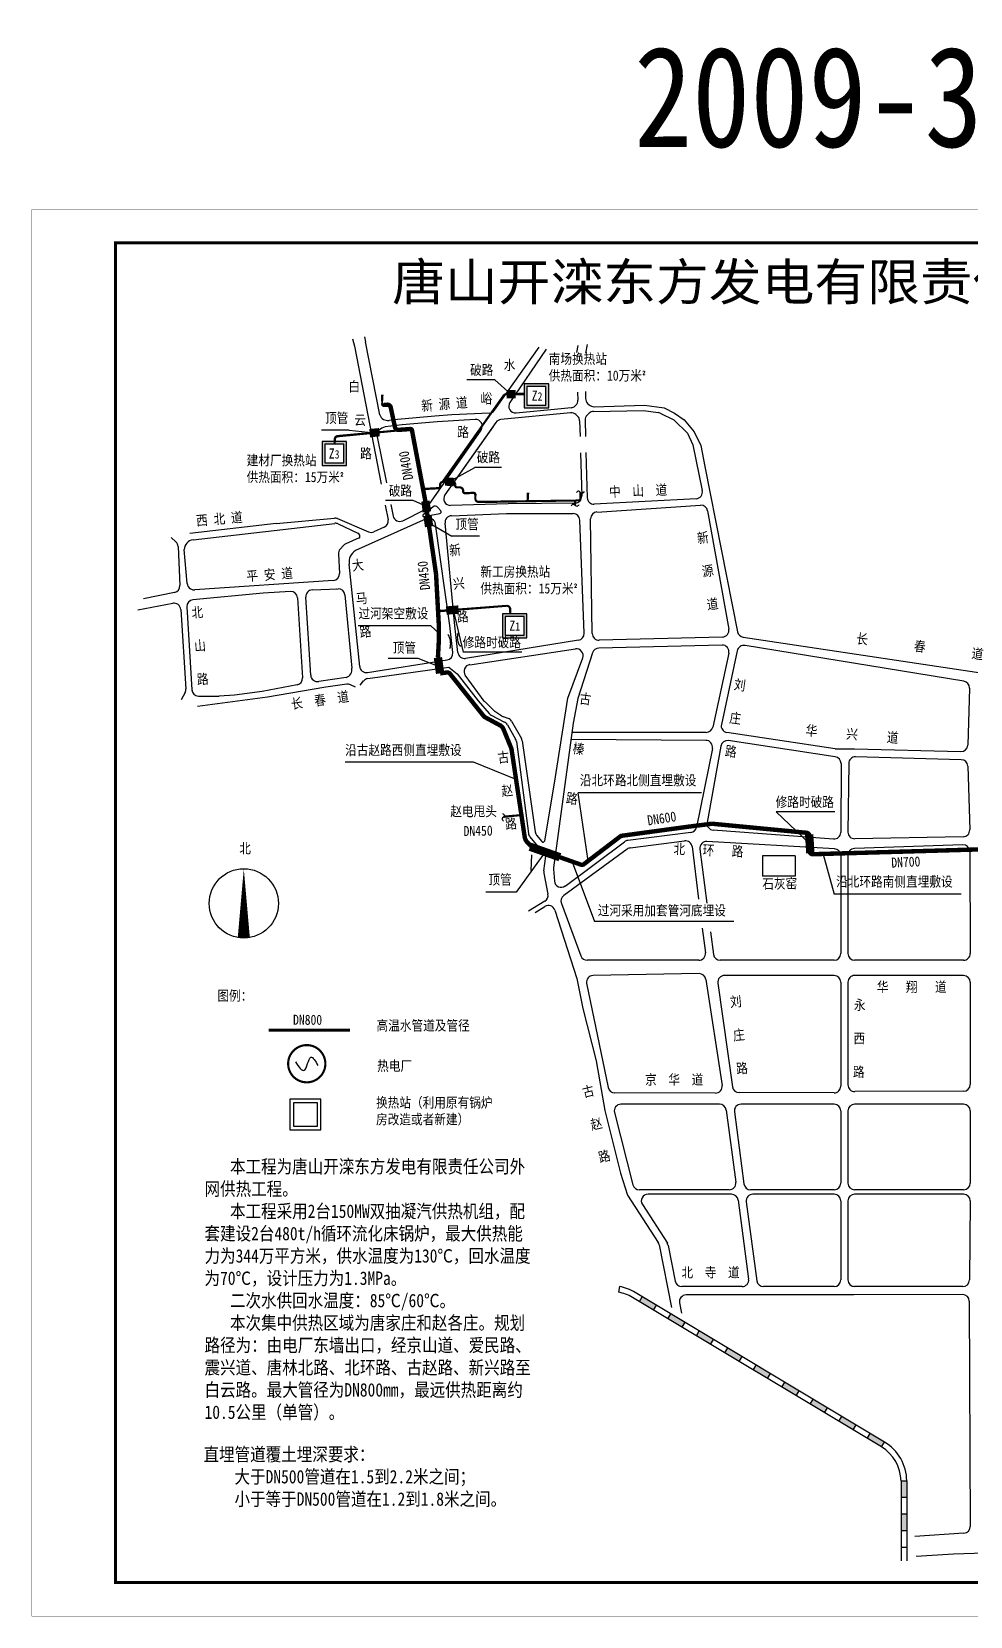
# Model space of a CAD drawing. Extents: x 10607 to 11801, y -1703 to -1229.
# Drawn here: x 11206.8 to 11487.1, y -1702.5 to -1229.4 of the extents above; entities that cross this region are included whole.
import ezdxf

# ---------------------------------------------------------------- set-up
doc = ezdxf.new("R2010")
doc.units = 0
doc.header["$LTSCALE"] = 50
doc.header["$MEASUREMENT"] = 0
for name, color, linetype in [('1换热站已确定', 4, 'CONTINUOUS'), ('origin', 253, 'CONTINUOUS'), ('供热管道', 3, 'CONTINUOUS'), ('信号光缆', 6, 'CONTINUOUS'), ('电力线路', 1, 'CONTINUOUS')]:
    doc.layers.add(name, color=color, linetype=linetype)
doc.styles.add('gb', font='txt1.shx', dxfattribs={"width": 0.85, "bigfont": 'gbhzfs.shx'})

# ---------------------------------------------------------------- blocks, each defined once
blk = doc.blocks.new('三角地')
at = {"layer": 'origin'}
for p, q in [((11423.14, -1349.96), (11420.1, -1352.45)), ((11420.26, -1352.8), (11425.12, -1351.97)), ((11425.42, -1351.16), (11424.54, -1350.1))]:
    blk.add_line(p, q, dxfattribs=at)
for centre, radius, start, end in [((11420.23, -1352.61), 0.2, 129.3353, 279.6743), ((11423.77, -1350.74), 1, 39.4886, 129.3353), ((11425.03, -1351.48), 0.5, 279.6743, 39.4886)]:
    blk.add_arc(centre, radius, start, end, dxfattribs=at)

msp = doc.modelspace()

# ---------------------------------------------------------------- hatches: boundary and pattern name
at = {"layer": '1换热站已确定'}
for points in [[(11361.19, -1334.55), (11353.9, -1334.55), (11353.9, -1339.41), (11354.71, -1339.4), (11354.71, -1335.35), (11360.39, -1335.35), (11360.39, -1340.92), (11354.71, -1340.92), (11354.71, -1339.4), (11353.9, -1339.41), (11353.9, -1341.72), (11361.19, -1341.72)], [(11300.84, -1351.77), (11297.32, -1351.77), (11297.31, -1352.58), (11300.03, -1352.58), (11300.03, -1358.14), (11294.36, -1358.14), (11294.36, -1352.58), (11297.31, -1352.58), (11297.32, -1351.77), (11293.55, -1351.77), (11293.55, -1358.95), (11300.84, -1358.95)], [(11353.88, -1403.97), (11353.88, -1409.54), (11348.2, -1409.54), (11348.2, -1407.11), (11347.4, -1407.18), (11347.4, -1410.34), (11354.69, -1410.34), (11354.69, -1403.16), (11347.4, -1403.16), (11347.4, -1407.18), (11348.2, -1407.11), (11348.2, -1403.97)]]:
    msp.add_hatch(color=256, dxfattribs=at).paths.add_polyline_path(points)
at = {"layer": 'origin'}
h = msp.add_hatch(color=256, dxfattribs=at)
h.paths.add_polyline_path([(11393.41, -1609.63), (11389.15, -1607.08), (11388.27, -1608.55), (11392.52, -1611.1)])
h.paths.add_polyline_path([(11397.66, -1612.18), (11396.77, -1613.66), (11401.03, -1616.21), (11401.91, -1614.74)])
h.paths.add_polyline_path([(11406.16, -1617.29), (11405.28, -1618.76), (11409.53, -1621.32), (11410.42, -1619.84)])
h.paths.add_polyline_path([(11414.67, -1622.4), (11413.79, -1623.87), (11418.04, -1626.43), (11418.92, -1624.95)])
h.paths.add_polyline_path([(11423.18, -1627.51), (11422.29, -1628.98), (11426.54, -1631.53), (11427.43, -1630.06)])
h.paths.add_polyline_path([(11431.68, -1632.61), (11430.8, -1634.09), (11435.05, -1636.64), (11435.93, -1635.17)])
h.paths.add_polyline_path([(11440.19, -1637.72), (11439.3, -1639.19), (11443.56, -1641.75), (11444.44, -1640.28)])
h.paths.add_polyline_path([(11448.69, -1642.83), (11447.81, -1644.3), (11452.06, -1646.86), (11452.95, -1645.38)])
h.paths.add_polyline_path([(11457.2, -1647.94), (11456.31, -1649.41), (11460.57, -1651.96), (11461.45, -1650.49)])
h = msp.add_hatch(color=256, dxfattribs=at)
h.paths.add_polyline_path([(11468.11, -1662.1, 0.000187), (11468.11, -1662.09), (11466.39, -1662.11), (11466.39, -1667.07), (11468.11, -1667.07)])
h.paths.add_polyline_path([(11468.11, -1672.04), (11466.39, -1672.04), (11466.39, -1677), (11468.11, -1677)])

# ---------------------------------------------------------------- linework, layer by layer
at = {"layer": '1换热站已确定'}
for points in [[(11353.9, -1341.72), (11361.19, -1341.72), (11361.19, -1334.55), (11353.9, -1334.55)], [(11354.71, -1340.92), (11360.39, -1340.92), (11360.39, -1335.35), (11354.71, -1335.35)], [(11293.55, -1358.95), (11300.84, -1358.95), (11300.84, -1351.77), (11293.55, -1351.77)], [(11294.36, -1358.14), (11300.03, -1358.14), (11300.03, -1352.58), (11294.36, -1352.58)], [(11347.4, -1410.34), (11354.69, -1410.34), (11354.69, -1403.16), (11347.4, -1403.16)], [(11348.2, -1409.54), (11353.88, -1409.54), (11353.88, -1403.97), (11348.2, -1403.97)]]:
    msp.add_lwpolyline(points, close=True, dxfattribs=at)
at = {"layer": 'origin'}
for p, q in [((11302.66, -1321.13), (11303.24, -1323.31)), ((11303.24, -1323.31), (11311.19, -1364.51)), ((11306.24, -1320.5), (11306.49, -1321.97)), ((11310.83, -1343.75), (11306.49, -1321.97)), ((11345.06, -1342.44), (11358.36, -1323.58)), ((11360.43, -1324.15), (11349.62, -1340.13)), ((11369.87, -1323.13), (11369.47, -1325.21)), ((11372.65, -1322.77), (11372.15, -1325.38)), ((11369.83, -1337.02), (11369.9, -1339.42)), ((11372.2, -1336.82), (11372.21, -1338.94)), ((11343.52, -1343.29), (11332.28, -1343.81)), ((11367.74, -1343.2), (11346.9, -1345.21)), ((11363.91, -1342.07), (11351.46, -1343.25)), ((11367.86, -1341.7), (11363.9, -1342.07)), ((11369.3, -1340.91), (11369.07, -1341.14)), ((11372.71, -1343.86), (11373.29, -1343.32)), ((11372.83, -1340.37), (11373.29, -1340.81)), ((11374.6, -1342.8), (11389.5, -1342.53)), ((11374.72, -1341.36), (11389.8, -1340.95)), ((11389.5, -1342.53), (11393.86, -1343.12)), ((11389.8, -1340.95), (11395.7, -1341.75)), ((11394.47, -1343.31), (11398.54, -1345.29)), ((11395.7, -1341.75), (11398.78, -1343.3)), ((11398.78, -1343.3), (11401.64, -1345.28)), ((11317.41, -1346.82), (11312.36, -1347.4)), ((11315, -1345.3), (11313.53, -1345.45)), ((11327.18, -1344.19), (11315, -1345.3)), ((11327.89, -1345.9), (11317.41, -1346.82)), ((11324.83, -1371.52), (11341.01, -1348.33)), ((11332.28, -1343.81), (11327.18, -1344.19)), ((11339.25, -1345.19), (11327.89, -1345.9)), ((11345.46, -1346.05), (11330.21, -1367.71)), ((11344.61, -1347.26), (11330.23, -1367.68)), ((11369.82, -1344.19), (11369.34, -1343.74)), ((11370.44, -1345.59), (11370.57, -1350.27)), ((11372.05, -1345.39), (11372.19, -1350.27)), ((11398.54, -1345.29), (11402.63, -1349.22)), ((11401.64, -1345.28), (11404.59, -1348.9)), ((11309.94, -1350.32), (11312.74, -1364.07)), ((11402.63, -1349.22), (11404.23, -1352.73)), ((11404.23, -1352.73), (11407.05, -1366.43)), ((11404.59, -1348.9), (11406.58, -1352.92)), ((11406.58, -1352.92), (11407.85, -1359.18)), ((11370.7, -1355.1), (11371.07, -1368.1)), ((11372.32, -1355.03), (11372.69, -1368.53)), ((11407.85, -1359.18), (11417.53, -1408.54)), ((11312.41, -1370.79), (11313.25, -1375.16)), ((11314.06, -1370.59), (11314.76, -1374.03)), ((11349.05, -1370.38), (11331.9, -1370.86)), ((11369.09, -1370.16), (11349.05, -1370.38)), ((11405.2, -1368.83), (11374.79, -1370.48)), ((11375.59, -1372.81), (11406.53, -1370.81)), ((11279.84, -1376.2), (11254.02, -1379.22)), ((11255.02, -1381.09), (11297.35, -1376.19)), ((11279.84, -1376.2), (11297.21, -1374.64)), ((11298.17, -1374.79), (11307.43, -1378.75)), ((11298.36, -1376.33), (11304.25, -1379.11)), ((11324.62, -1374.88), (11303.5, -1384.32)), ((11317.62, -1375.42), (11324.09, -1372.16)), ((11331.65, -1406.7), (11327.42, -1376.42)), ((11333.18, -1406.77), (11330.25, -1376.12)), ((11332.16, -1373.93), (11348.63, -1373.3)), ((11348.63, -1373.3), (11368.52, -1373.28)), ((11371.78, -1409.02), (11370.52, -1375.21)), ((11374.19, -1409.09), (11373.72, -1374.86)), ((11408.63, -1372.48), (11414.99, -1407.77)), ((11248.45, -1380.43), (11249.91, -1381.74)), ((11304.66, -1380.54), (11300.63, -1382.33)), ((11312.1, -1377.36), (11309.03, -1378.74)), ((11250.57, -1383.13), (11251.12, -1394.77)), ((11253.22, -1394.13), (11252.34, -1384)), ((11298.4, -1385.39), (11298.72, -1391.13)), ((11299.98, -1382.79), (11298.93, -1383.91)), ((11304.77, -1418.97), (11301.62, -1388.35)), ((11296.86, -1393.24), (11255.56, -1396.06)), ((11238.55, -1402.03), (11248.98, -1400.07)), ((11249.52, -1396.82), (11240.24, -1398.74)), ((11254.45, -1395.82), (11254.24, -1395.7)), ((11275.93, -1397.03), (11254.99, -1399.01)), ((11284.09, -1396.52), (11275.93, -1397.03)), ((11286.21, -1398.39), (11287.72, -1422.32)), ((11290.15, -1421.55), (11288.69, -1398.21)), ((11290.59, -1396.09), (11298.3, -1395.75)), ((11297.7, -1395.77), (11297.82, -1395.77)), ((11300.38, -1397.56), (11302.44, -1419.4)), ((11251.35, -1401.91), (11252.87, -1425.62)), ((11253.19, -1401.12), (11254.62, -1425.88)), ((11332.58, -1414.78), (11331.65, -1406.7)), ((11333.46, -1409.35), (11333.18, -1406.77)), ((11334.11, -1414.78), (11333.46, -1409.35)), ((11331.68, -1410.51), (11331.91, -1412.4)), ((11334.16, -1411.64), (11333.95, -1410.1)), ((11370.1, -1411.07), (11336.4, -1416.52)), ((11337.62, -1418.39), (11369.18, -1413.69)), ((11412.97, -1412.54), (11376.14, -1413.46)), ((11413.07, -1410.13), (11376.24, -1411.06)), ((11417.48, -1414.28), (11412.75, -1436.21)), ((11419.22, -1410.14), (11490.92, -1420.94)), ((11485.14, -1423.34), (11419.9, -1412.69)), ((11307.07, -1420.74), (11330.91, -1416.98)), ((11307.21, -1422.54), (11331.43, -1419.09)), ((11331.43, -1419.09), (11333.84, -1421.11)), ((11366.95, -1428.34), (11371.36, -1416.36)), ((11374.29, -1414.84), (11369.88, -1428.49)), ((11414.99, -1414.91), (11410.18, -1437.02)), ((11300.71, -1422.24), (11292.56, -1423.39)), ((11304.95, -1424.49), (11305.94, -1423.26)), ((11333.84, -1421.11), (11340.13, -1429.17)), ((11341.96, -1429.26), (11336.31, -1421.54)), ((11252.65, -1426.66), (11251.51, -1428.88)), ((11277.25, -1428.06), (11256.37, -1430.88)), ((11256.6, -1427.77), (11262.85, -1427.82)), ((11267.35, -1427.45), (11262.85, -1427.82)), ((11275.68, -1426.39), (11267.35, -1427.45)), ((11286.1, -1424.41), (11275.68, -1426.39)), ((11283.66, -1426.97), (11277.25, -1428.06)), ((11294.63, -1425.11), (11283.66, -1426.97)), ((11300.92, -1424.22), (11294.63, -1425.11)), ((11303.54, -1425.06), (11302.01, -1424.38)), ((11362.93, -1453.74), (11366.95, -1428.34)), ((11369.88, -1428.49), (11368.47, -1435.82)), ((11486.82, -1425.37), (11486.31, -1442.45)), ((11340.13, -1429.17), (11343.43, -1432.99)), ((11344.9, -1432.13), (11342.19, -1429.52)), ((11344.03, -1433.47), (11348.03, -1435.51)), ((11347.22, -1433.76), (11345.15, -1432.33)), ((11349.07, -1434.45), (11347.73, -1434.01)), ((11348.86, -1436.31), (11351.31, -1440.62)), ((11350.13, -1435.28), (11353.06, -1440.42)), ((11368.47, -1435.82), (11362.66, -1479.08)), ((11351.55, -1441.35), (11355.14, -1468.79)), ((11353.3, -1441.13), (11357.16, -1468.34)), ((11408.11, -1440.98), (11367.99, -1440.77)), ((11408.23, -1438.59), (11368.26, -1438.66)), ((11412.6, -1442.68), (11408.48, -1465.47)), ((11446.68, -1443.49), (11414.39, -1438.61)), ((11446.77, -1445.9), (11414.81, -1441.05)), ((11410.06, -1443.38), (11405.36, -1466.89)), ((11446.68, -1443.49), (11452.46, -1443.49)), ((11452.46, -1443.49), (11484.26, -1444.36)), ((11484.36, -1446.76), (11452.79, -1445.89)), ((11448.47, -1447.89), (11448.4, -1468.45)), ((11450.76, -1447.87), (11450.51, -1468.39)), ((11486.31, -1448.68), (11486.9, -1467.74)), ((11360.02, -1470.97), (11362.93, -1453.74)), ((11355.59, -1469.82), (11360.38, -1475.56)), ((11357.6, -1469.32), (11359.14, -1471.2)), ((11366.12, -1484.47), (11383.85, -1471.26)), ((11403.64, -1468.52), (11384.8, -1470.88)), ((11385.56, -1473.08), (11401.75, -1470.98)), ((11446.51, -1473.39), (11408.45, -1471.17)), ((11446.25, -1470.44), (11410.3, -1467.78)), ((11484.94, -1469.77), (11452.57, -1470.35)), ((11356.11, -1475.14), (11355.86, -1479.86)), ((11359.72, -1479.96), (11360.38, -1475.56)), ((11384.64, -1473.45), (11365.75, -1487.31)), ((11403.99, -1472.72), (11405.97, -1488.43)), ((11406.35, -1473.43), (11408.44, -1489.61)), ((11425.06, -1475.5), (11425.06, -1481.52)), ((11434.74, -1475.5), (11425.06, -1475.5)), ((11434.74, -1475.5), (11434.74, -1481.52)), ((11448.4, -1475.39), (11448.4, -1504.65)), ((11450.53, -1475.27), (11450.53, -1504.65)), ((11484.82, -1472.18), (11452.47, -1473.27)), ((11486.88, -1474.1), (11487.06, -1504.64)), ((11359.74, -1480.64), (11360.98, -1486.94)), ((11362.65, -1479.49), (11362.91, -1483.03)), ((11434.74, -1481.52), (11425.06, -1481.52)), ((11360.06, -1489.03), (11355.21, -1491.98)), ((11364.99, -1489.67), (11370.83, -1505.35)), ((11357.17, -1492.42), (11360.06, -1490.59)), ((11363.03, -1491.67), (11369.61, -1512.05)), ((11407.05, -1497.04), (11407.97, -1504.4)), ((11409.53, -1498.14), (11410.4, -1504.91)), ((11405.99, -1506.65), (11372.7, -1506.65)), ((11446.4, -1506.65), (11412.39, -1506.65)), ((11485.06, -1506.65), (11452.53, -1506.65)), ((11369.61, -1512.05), (11371.41, -1521.01)), ((11372.49, -1513.49), (11379, -1544.66)), ((11406.12, -1510.64), (11374.43, -1511.2)), ((11408.13, -1512.34), (11412.98, -1544)), ((11411.71, -1513.47), (11416.07, -1544.44)), ((11446.4, -1511.19), (11413.69, -1511.19)), ((11448.4, -1513.19), (11448.4, -1544.25)), ((11450.53, -1513.19), (11450.55, -1543.84)), ((11485.06, -1511.19), (11452.53, -1511.19)), ((11487.06, -1513.19), (11487.06, -1543.75)), ((11371.41, -1521.01), (11375.38, -1536.67)), ((11375.38, -1536.67), (11377.98, -1551.47)), ((11411, -1546.31), (11380.95, -1546.25)), ((11446.39, -1546.25), (11418.04, -1546.17)), ((11485.07, -1545.75), (11452.56, -1545.84)), ((11377.98, -1551.47), (11382.67, -1570.17)), ((11412.21, -1549.62), (11382.76, -1549.62)), ((11414.2, -1551.35), (11417.05, -1572.91)), ((11446.4, -1549.62), (11418.62, -1549.62)), ((11448.4, -1551.62), (11448.4, -1573.17)), ((11450.53, -1551.62), (11450.53, -1573.17)), ((11485.06, -1549.62), (11452.53, -1549.62)), ((11487.06, -1551.62), (11487.06, -1573.17)), ((11380.82, -1552.09), (11386.36, -1573.67)), ((11416.63, -1551.88), (11419.49, -1573.43)), ((11382.67, -1570.17), (11384.77, -1576.82)), ((11415.07, -1575.17), (11388.3, -1575.17)), ((11446.4, -1575.17), (11421.47, -1575.17)), ((11485.06, -1575.17), (11452.53, -1575.17)), ((11384.77, -1576.82), (11393.91, -1590.92)), ((11389.18, -1579.59), (11396.62, -1591.06)), ((11415.78, -1576.5), (11390.85, -1576.5)), ((11417.76, -1578.24), (11420.89, -1601.82)), ((11420.2, -1578.76), (11423.33, -1602.34)), ((11446.4, -1576.49), (11422.18, -1576.49)), ((11448.4, -1578.49), (11448.4, -1602.08)), ((11450.53, -1578.49), (11450.53, -1602.08)), ((11485.06, -1576.49), (11452.53, -1576.49)), ((11487.06, -1578.49), (11486.8, -1602.1)), ((11394.19, -1591.62), (11397.85, -1610.28)), ((11396.9, -1591.76), (11399, -1602.47)), ((11382.32, -1604.06), (11382.03, -1605.75)), ((11460.57, -1651.96), (11386.18, -1607.29)), ((11461.45, -1650.49), (11387.06, -1605.82)), ((11388.27, -1608.55), (11389.15, -1607.08)), ((11418.91, -1604.08), (11400.96, -1604.08)), ((11452.29, -1606.57), (11402.23, -1606.57)), ((11446.4, -1604.08), (11425.31, -1604.08)), ((11452.34, -1604.08), (11452.23, -1604.08)), ((11484.77, -1606.46), (11452.29, -1606.57)), ((11484.8, -1604.08), (11452.53, -1604.08)), ((11486.78, -1608.45), (11487.06, -1675.68)), ((11392.52, -1611.1), (11393.41, -1609.63)), ((11396.77, -1613.66), (11397.66, -1612.18)), ((11400.27, -1608.96), (11400.87, -1612.01)), ((11401.03, -1616.21), (11401.91, -1614.74)), ((11405.28, -1618.76), (11406.16, -1617.29)), ((11409.53, -1621.32), (11410.42, -1619.84)), ((11413.79, -1623.87), (11414.67, -1622.4)), ((11418.04, -1626.43), (11418.92, -1624.95)), ((11422.29, -1628.98), (11423.18, -1627.51)), ((11426.54, -1631.53), (11427.43, -1630.06)), ((11430.8, -1634.09), (11431.68, -1632.61)), ((11435.05, -1636.64), (11435.93, -1635.17)), ((11439.3, -1639.19), (11440.19, -1637.72)), ((11443.56, -1641.75), (11444.44, -1640.28)), ((11447.81, -1644.3), (11448.69, -1642.83)), ((11452.06, -1646.86), (11452.95, -1645.38)), ((11456.31, -1649.41), (11457.2, -1647.94)), ((11460.57, -1651.96), (11461.45, -1650.49)), ((11466.39, -1662.11), (11468.11, -1662.09)), ((11466.39, -1662.11), (11466.39, -1685.95)), ((11468.11, -1662.11), (11468.11, -1685.95)), ((11468.11, -1667.07), (11466.39, -1667.07)), ((11468.11, -1672.04), (11466.39, -1672.04)), ((11468.11, -1677), (11466.39, -1677)), ((11485.17, -1677.69), (11470.48, -1678.71)), ((11468.11, -1681.96), (11466.39, -1681.96)), ((11470.95, -1684.55), (11482.07, -1683.88)), ((11482.07, -1683.88), (11506.9, -1683.01))]:
    msp.add_line(p, q, dxfattribs=at)
at = {"layer": 'origin', "color": 250}
for points, const_width in [([(11800.9, -1702.46), (11206.9, -1702.46), (11206.9, -1282.46), (11800.9, -1282.46)], 0.1), ([(11790.9, -1692.46), (11231.9, -1692.46), (11231.9, -1292.46), (11790.9, -1292.46)], 0.9)]:
    msp.add_lwpolyline(points, close=True, dxfattribs=dict(at, const_width=const_width))
msp.add_lwpolyline([(11270.17, -1479.32, 0, 3.63, 0), (11270.17, -1499.99, 3.63, 3.63, 0)], format="xyseb", dxfattribs=at)
at = {"layer": 'origin', "color": 250, "const_width": 0.91}
msp.add_lwpolyline([(11277.57, -1527.48), (11301.87, -1527.48)], dxfattribs=at)
at = {"layer": 'origin', "color": 250, "const_width": 0.637}
msp.add_lwpolyline([(11284.37, -1534.41, 1.723158), (11293.99, -1535.15, 0.58033)], format="xyb", close=True, dxfattribs=at)
at = {"layer": 'origin', "color": 250}
for points in [[(11283.95, -1557.23), (11293.18, -1557.23), (11293.18, -1548.14), (11283.95, -1548.14)], [(11284.97, -1556.21), (11292.16, -1556.21), (11292.16, -1549.16), (11284.97, -1549.16)]]:
    msp.add_lwpolyline(points, close=True, dxfattribs=at)
msp.add_circle((11270.17, -1489.66), 10.34, dxfattribs=at)
at = {"layer": 'origin'}
for centre, radius, start, end in [((11343.43, -1341.29), 2, 272.6466, 324.8155), ((11351.27, -1341.25), 2, 145.9003, 275.3776), ((11367.96, -1345.19), 2, 46.3879, 96.4441), ((11367.67, -1339.71), 2, 275.3776, 314.33), ((11367.9, -1339.48), 2, 314.33, 1.7626), ((11374.21, -1338.93), 2, 180.2576, 226.2845), ((11374.67, -1339.36), 2, 226.2845, 271.5687), ((11374.64, -1344.8), 2, 91.059, 132.3257), ((11393.59, -1345.1), 2, 64.0057, 82.2379), ((11313.11, -1350.96), 3.63, 101.7732, 135.1732), ((11312.79, -1343.36), 2, 191.2702, 244.1388), ((11313.24, -1342.43), 3.03, 244.1388, 275.5256), ((11339.37, -1347.18), 2, 325.0976, 93.57), ((11347.09, -1347.2), 2, 95.4999, 144.8542), ((11368.44, -1345.64), 2, 1.6126, 46.3879), ((11374.05, -1345.33), 2, 132.3257, 181.5687), ((11312.44, -1350.03), 2.51, 139.4746, 186.7205), ((11405.09, -1366.83), 2, 273.1037, 11.6589), ((11323.19, -1370.38), 2, 296.6777, 325.0976), ((11331.84, -1368.86), 2, 144.8542, 271.5994), ((11369.07, -1368.16), 2, 270.6497, 1.6126), ((11374.69, -1368.48), 2, 181.5687, 273.1037), ((11406.66, -1372.81), 2, 9.5149, 93.6898), ((11297.38, -1376.63), 2, 66.8609, 95.1149), ((11297.58, -1378.17), 2, 66.9583, 96.6094), ((11311.29, -1375.53), 2, 294.1277, 10.9268), ((11316.72, -1373.63), 2, 191.4842, 296.6777), ((11325.44, -1376.7), 2, 7.9558, 114.0977), ((11332.24, -1375.93), 2, 92.1838, 185.4701), ((11368.52, -1375.28), 2, 2.1583, 90.0474), ((11375.72, -1374.8), 2, 93.6898, 181.6619), ((11255.55, -1384.27), 3.22, 99.4214, 175.2908), ((11303.79, -1380.06), 1.05, 338.9794, 64.1997), ((11304.58, -1380.36), 0.2, 293.8436, 338.9794), ((11308.21, -1376.91), 2, 246.8609, 294.1277), ((11248.57, -1383.23), 2, 2.677, 48.1054), ((11300.4, -1385.28), 2, 137.0359, 183.2072), ((11301.44, -1384.16), 2, 113.8436, 137.0359), ((11305.76, -1387.84), 4.18, 122.7539, 187.0629), ((11249.12, -1394.87), 2, 281.6635, 2.677), ((11255.22, -1393.95), 2, 185.0097, 240.9199), ((11296.72, -1391.24), 2, 273.9133, 3.2072), ((11249.35, -1402.04), 2, 3.6697, 100.6092), ((11255.18, -1401.01), 2, 95.4266, 183.3228), ((11255.42, -1394.07), 2, 240.9199, 273.9133), ((11284.21, -1398.51), 2, 3.6163, 93.5722), ((11290.68, -1398.09), 2, 92.566, 183.585), ((11298.39, -1397.74), 2, 5.3856, 92.566), ((11329.7, -1410.78), 2, 6.095, 45.5604), ((11335.93, -1409.85), 2, 151.71, 187.2127), ((11369.78, -1409.1), 2, 279.1786, 2.1463), ((11376.19, -1409.06), 2, 180.7779, 271.4868), ((11413.02, -1408.13), 2, 271.4539, 10.2107), ((11419.49, -1408.16), 2, 191.0922, 262.2163), ((11329.92, -1412.61), 2, 330.5606, 6.095), ((11336.15, -1411.39), 2, 187.2127, 231.3911), ((11369.48, -1415.67), 2, 339.8128, 98.4644), ((11376.2, -1415.46), 2, 91.5575, 162.0638), ((11413.02, -1414.54), 2, 349.4865, 91.4294), ((11419.44, -1414.64), 2, 76.8028, 169.6089), ((11306.76, -1418.76), 2, 185.8821, 278.9586), ((11330.59, -1415), 2, 278.9586, 6.5703), ((11336.09, -1414.54), 2, 186.7937, 278.7444), ((11337.92, -1420.36), 2, 98.6405, 216.2203), ((11285.72, -1422.44), 2, 280.7909, 3.6163), ((11292.14, -1421.43), 2, 183.585, 282.054), ((11299.81, -1419.74), 2.66, 289.8638, 7.4862), ((11307.5, -1424.52), 2, 98.1127, 141.1359), ((11484.82, -1425.31), 2, 358.2873, 80.7339), ((11250.87, -1425.74), 2, 332.7487, 3.6697), ((11256.62, -1425.77), 2, 183.3228, 269.5035), ((11301.2, -1426.21), 2, 66.1134, 97.9892), ((11343.57, -1428.08), 2, 216.2203, 226.1968), ((11344.94, -1431.69), 2, 220.7755, 242.8926), ((11346.29, -1430.68), 2, 226.1968, 235.4614), ((11348.36, -1432.11), 2, 235.4614, 251.7108), ((11347.12, -1437.29), 2, 29.5556, 62.8926), ((11348.44, -1436.35), 2, 32.4088, 71.7108), ((11408.22, -1436.59), 2, 270.1035, 347.7297), ((11414.7, -1436.63), 2, 167.8281, 261.1615), ((11349.57, -1441.61), 2, 7.455, 29.5556), ((11351.32, -1441.41), 2, 8.0715, 29.6597), ((11408.1, -1442.98), 2, 348.6867, 89.7017), ((11414.57, -1443.03), 2, 82.8829, 169.7524), ((11484.31, -1442.36), 2, 268.433, 357.5008), ((11446.47, -1447.88), 2, 359.7979, 81.3675), ((11452.76, -1447.89), 2, 89.0861, 179.3018), ((11484.31, -1448.76), 2, 2.1816, 88.4262), ((11410.45, -1465.79), 2, 170.8068, 265.7774), ((11357.12, -1468.53), 2, 187.455, 219.838), ((11359.14, -1468.05), 2, 188.0715, 219.3581), ((11359.52, -1470.88), 0.5, 219.3581, 350.4073), ((11385.05, -1472.87), 2, 97.1391, 126.6756), ((11402.01, -1472.97), 2, 7.154, 97.3704), ((11403.39, -1466.54), 2, 277.1391, 349.7438), ((11408.34, -1473.17), 2, 86.6671, 187.3301), ((11446.4, -1468.44), 2, 265.7774, 359.7888), ((11452.51, -1468.36), 2, 180.9879, 271.7285), ((11484.9, -1467.77), 2, 271.0298, 1.0729), ((11385.82, -1475.06), 2, 97.3704, 126.2743), ((11446.4, -1475.39), 2, 360, 86.6671), ((11452.53, -1475.27), 2, 91.7285, 180), ((11484.88, -1474.18), 2, 2.2326, 91.9374), ((11361.7, -1480.25), 2, 171.438, 191.159), ((11364.64, -1479.35), 2, 172.3573, 184.1956), ((11364.9, -1482.88), 2, 184.1956, 307.3925), ((11359.02, -1487.32), 2, 301.3157, 11.159), ((11361.13, -1492.29), 2, 17.8969, 122.1854), ((11366.86, -1488.97), 2, 123.7509, 200.4266), ((11405.99, -1504.65), 2, 270, 7.154), ((11372.7, -1504.65), 2, 200.4266, 270), ((11412.39, -1504.65), 2, 187.3301, 270), ((11446.4, -1504.65), 2, 270, 0), ((11452.53, -1504.65), 2, 180, 270), ((11485.06, -1504.65), 2, 270, 0.3295), ((11374.47, -1513.2), 2, 90.9978, 188.325), ((11406.16, -1512.64), 2, 8.6962, 90.9978), ((11413.69, -1513.19), 2, 90, 188.0038), ((11446.4, -1513.19), 2, 360, 90), ((11452.53, -1513.19), 2, 90, 180.0398), ((11485.06, -1513.19), 2, 0, 90), ((11380.95, -1544.25), 2, 191.7948, 269.8869), ((11411, -1544.31), 2, 269.8869, 8.6962), ((11418.05, -1544.17), 2, 188.0038, 269.8406), ((11446.4, -1544.25), 2, 269.8406, 360), ((11452.55, -1543.84), 2, 180.0398, 270.158), ((11485.06, -1543.75), 2, 270.158, 0), ((11382.76, -1551.62), 2, 90, 193.6908), ((11412.21, -1551.62), 2, 7.5541, 90), ((11418.62, -1551.62), 2, 90, 187.5541), ((11446.4, -1551.62), 2, 0, 90), ((11452.53, -1551.62), 2, 90, 180), ((11485.06, -1551.62), 2, 0, 90), ((11388.3, -1573.17), 2, 194.4022, 270), ((11415.07, -1573.17), 2, 270, 7.5541), ((11421.47, -1573.17), 2, 187.5541, 270), ((11446.4, -1573.17), 2, 270, 0), ((11452.53, -1573.17), 2, 180, 270), ((11485.06, -1573.17), 2, 270, 0), ((11390.85, -1578.5), 2, 90, 212.9753), ((11415.78, -1578.5), 2, 7.5541, 90), ((11422.18, -1578.49), 2, 90, 187.5541), ((11446.4, -1578.49), 2, 0, 90), ((11452.53, -1578.49), 2, 90, 180), ((11485.06, -1578.49), 2, 0, 90), ((11392.23, -1592), 2, 11.0829, 32.9493), ((11394.94, -1592.15), 2, 11.0829, 32.9753), ((11400.96, -1602.08), 2, 191.0829, 270), ((11418.91, -1602.08), 2, 270, 7.5541), ((11425.31, -1602.08), 2, 187.5541, 270), ((11446.4, -1602.08), 2, 270, 0), ((11452.53, -1602.08), 2, 180, 270), ((11484.8, -1602.08), 2, 270, 359.3585), ((11380, -1617.58), 12, 59.0155, 80.274), ((11380, -1617.58), 13.72, 59.0155, 80.274), ((11402.23, -1608.57), 2, 90, 191.0829), ((11484.78, -1608.46), 2, 0.2399, 90.2066), ((11454.39, -1662.25), 13.72, 0.6612, 59.0155), ((11454.39, -1662.25), 12, 0.6612, 59.0155), ((11485.06, -1675.69), 2, 273.183, 0.2399)]:
    msp.add_arc(centre, radius, start, end, dxfattribs=at)
at = {"layer": 'origin', "color": 250}
msp.add_spline([(11285.57, -1536.96), (11288.23, -1539.5), (11290.2, -1535.61), (11292.3, -1538.03)], degree=3, dxfattribs=at)
at = {"layer": '供热管道'}
for points in [[(11327.57, -1391.38, 1.32, 1.32, 0), (11324.46, -1370.04, 1.32, 1.32, 0.01054), (11324.46, -1370.02, 1.32, 1.32, 0), (11320.38, -1348.43, 1.32, 1.32, 0.382061), (11319.85, -1348.03, 1.32, 1.32, 0), (11316.36, -1348.29, 1.32, 1.32, -0.375085), (11315.31, -1347.51, 1.32, 1.32, 0), (11314.03, -1341.56, 1.32, 1.32, 0.375085), (11312.98, -1340.77, 1.32, 1.32, 0), (11312, -1340.84, 1.32, 0.534, -0.443701), (11311.46, -1340.33, 0.534, 0.753, 0), (11311.52, -1337.8, 0.7, 0.7, 0)], [(11329.56, -1363.78, 0.7, 0.595, 0), (11347.68, -1338.08, 0.595, 0.595, -0.239916), (11348.48, -1337.66, 0.595, 0.84, 0), (11353.9, -1337.58, 0.7, 0.7, 0)], [(11317.25, -1348.37, 0.595, 0.7, 0), (11298.25, -1350.16, 0.7, 0.7, 0.380228), (11297.34, -1351.13, 0.7, 0.534, 0), (11297.31, -1352.58, 0.534, 0.7, 0)], [(11330.83, -1363.7, 0.614, 0.595, 0), (11329.71, -1363.78, 0.595, 0.7, 0.389776), (11328.75, -1364.72, 0.7, 0.687, 0.036864), (11328.75, -1364.8, 0.687, 0.686, 0), (11328.78, -1365.14, 0.686, 0.686, -0.414214), (11328.33, -1365.69, 0.686, 0.684, 0), (11323.69, -1365.95, 0.686, 0.686, 0)], [(11330.83, -1363.7, 0.604, 0.595, 0), (11332.25, -1363.64, 0.595, 0.7, -0.389776), (11333.29, -1364.51, 0.7, 0.687, -0.036864), (11333.29, -1364.58, 0.687, 0.686, 0), (11333.29, -1364.93, 0.686, 0.686, 0.414214), (11333.78, -1365.44, 0.686, 0.684, 0), (11334.6, -1365.44, 0.686, 0.686, 0)], [(11334.56, -1365.46, 0.595, 0.595, 0), (11334.56, -1365.46, 0.595, 0.7, -0.389776), (11335.64, -1366.28, 0.7, 0.687, -0.036864), (11335.65, -1366.35, 0.687, 0.686, 0), (11335.66, -1366.7, 0.686, 0.686, 0.414214), (11336.17, -1367.18, 0.686, 0.681, 0), (11338.79, -1367.1, 0.681, 0.718, -0.421941), (11339.3, -1367.6, 0.718, 0.595, 0), (11339.31, -1368.79, 0.595, 0.7, 0.425679), (11340.32, -1369.81, 0.7, 0.595, 0), (11370.11, -1369.36, 0.595, 0.595, 0.40284), (11370.6, -1368.87, 0.595, 0.7, 0), (11370.65, -1366.94, 0.7, 0.7, 0)], [(11354.94, -1369.59, 0.595, 0.778, 0), (11355, -1367.02, 0.7, 0.7, 0)], [(11369.08, -1370.85, 0.595, 0.7, 0), (11369.12, -1369.37, 0.7, 0.7, 0)], [(11349.72, -1403.16, 0.589, 0.701, 0), (11349.68, -1401.71, 0.701, 0.589, 0.41158), (11348.59, -1400.82, 0.589, 0.701, 0), (11328.17, -1402.42, 0.589, 0.692, 0)], [(11353.02, -1463.29, 0.595, 0.7, 0), (11347.76, -1463.8, 0.7, 0.7, 0)]]:
    msp.add_lwpolyline(points, format="xyseb", dxfattribs=at)
at = {"layer": '供热管道', "const_width": 1.32}
for points in [[(11328.38, -1406.27), (11327.57, -1391.38)], [(11328.38, -1411.6), (11328.38, -1406.27)], [(11328.13, -1416.28), (11328.38, -1411.6)]]:
    msp.add_lwpolyline(points, dxfattribs=at)
for points in [[(11356.3, -1472.98), (11354.84, -1471.46, -0.1558), (11354.03, -1469.82), (11350.11, -1443.68, 0.060164), (11349.98, -1443.22), (11347.66, -1437.55, 0.172951), (11346.76, -1436.55), (11342.13, -1434.05, -0.100855), (11341.83, -1433.79), (11331.72, -1421.09, 0.263972), (11330.8, -1420.72), (11328.78, -1420.99)], [(11403.51, -1466.68), (11383.04, -1469.47, 0.129674), (11382.57, -1469.67), (11371.72, -1477.94, -0.252904), (11370.79, -1478.09), (11364.54, -1475.88)], [(11535.15, -1472.24), (11440.06, -1474.98, -0.427225), (11439.03, -1473.96), (11439.09, -1469.59, 0.391009), (11438.19, -1468.58), (11410.07, -1465.89, 0.054686), (11409.85, -1465.89), (11403.51, -1466.68)]]:
    msp.add_lwpolyline(points, format="xyb", dxfattribs=at)
at = {"layer": '信号光缆'}
for p, q in [((11345.12, -1333.36), (11336.74, -1333.36)), ((11349.92, -1337.64), (11345.12, -1333.36)), ((11331.54, -1363.67), (11339.1, -1359.5)), ((11347.1, -1359.5), (11339.1, -1359.5)), ((11320.77, -1369.4), (11312.44, -1369.4)), ((11324.75, -1371.14), (11320.77, -1369.4)), ((11332.63, -1402), (11335.71, -1414.69)), ((11326.01, -1406.76), (11304.29, -1406.76)), ((11328.38, -1408.94), (11326.01, -1406.76)), ((11353.18, -1414.69), (11335.71, -1414.69)), ((11338.77, -1447.48), (11300.48, -1447.48)), ((11351.46, -1452.7), (11338.77, -1447.48)), ((11373.02, -1476.95), (11369.96, -1456.61)), ((11406.8, -1456.61), (11369.96, -1456.61)), ((11439.06, -1471.77), (11429.15, -1462.35)), ((11446.61, -1462.35), (11429.15, -1462.35)), ((11443.07, -1474.69), (11446.47, -1486.86)), ((11368.25, -1477.3), (11374.92, -1495.1)), ((11484.3, -1486.86), (11446.47, -1486.86)), ((11416.46, -1495.1), (11374.92, -1495.1))]:
    msp.add_line(p, q, dxfattribs=at)
at = {"layer": '信号光缆', "const_width": 2.5}
for points in [[(11351.32, -1337.62), (11348.62, -1337.67)], [(11332.94, -1363.87), (11330.27, -1363.7)], [(11324.86, -1372.79), (11324.39, -1369.54)], [(11334.3, -1401.94), (11330.63, -1402.23)], [(11438.96, -1469.07), (11439.32, -1474.69)]]:
    msp.add_lwpolyline(points, dxfattribs=at)
at = {"layer": '信号光缆'}
for points in [[(11371.78, -1366.73), (11371.2, -1367.25), (11370.68, -1366.97), (11370.16, -1366.59), (11369.46, -1367.02)], [(11370.22, -1370.64), (11369.63, -1371.16), (11369.11, -1370.88), (11368.6, -1370.5), (11367.89, -1370.93)], [(11347.43, -1462.8), (11347.95, -1463.39), (11347.67, -1463.9), (11347.29, -1464.42), (11347.71, -1465.12)]]:
    msp.add_spline(points, degree=3, dxfattribs=at)
at = {"layer": '电力线路'}
for p, q in [((11301.61, -1348.34), (11293.37, -1348.34)), ((11301.61, -1348.34), (11309.15, -1349.13)), ((11325.32, -1375.96), (11332.31, -1380.05)), ((11340.54, -1380.05), (11332.31, -1380.05)), ((11322.26, -1416.56), (11313.26, -1416.56)), ((11328.77, -1419.16), (11322.26, -1416.56)), ((11359.49, -1475.3), (11351.47, -1486.27)), ((11351.47, -1486.27), (11342.47, -1486.27))]:
    msp.add_line(p, q, dxfattribs=at)
at = {"layer": '电力线路', "const_width": 2.5}
for points in [[(11310.65, -1348.99), (11307.75, -1349.26)], [(11325.5, -1377.19), (11325.03, -1373.95)], [(11328.78, -1420.99), (11328.13, -1416.29)], [(11364.54, -1475.88), (11355.63, -1472.74)]]:
    msp.add_lwpolyline(points, dxfattribs=at)

# ---------------------------------------------------------------- block references
at = {"layer": 'origin'}
msp.add_blockref('三角地', (-96.45, -21.32), dxfattribs=at)

# ---------------------------------------------------------------- texts
at = {"layer": '1换热站已确定', "char_height": 3, "attachment_point": 1, "style": 'gb'}
for s, insert, width in [('{\\fFangSong_GB2312|b0|i0|c134|p49;南场换热站\\P供热面积：10万米\\fISOCPEUR|b0|i0|c134|p34;²}', (11361.21, -1325.56), 41.1755), ('{\\fFangSong_GB2312|b0|i0|c134|p49;建材厂换热站\\P供热面积：15万米\\fISOCPEUR|b0|i0|c134|p34;²}', (11271.03, -1355.87), 53.1495), ('{\\fFangSong_GB2312|b0|i0|c134|p49;新工房换热站\\P供热面积：15万米\\fISOCPEUR|b0|i0|c134|p34;²}', (11340.8, -1389.13), 51.6636)]:
    msp.add_mtext(s, dxfattribs=dict(at, insert=insert, width=width))
at = {"layer": 'origin', "char_height": 3, "attachment_point": 1, "style": 'gb'}
for s, insert, width in [('{\\fSimSun|b0|i0|c134|p2;        水\\P \\P    峪\\P\\P路}', (11333.91, -1327.41), 19.4841), ('{\\fSimSun|b0|i0|c134|p2;白\\P \\P 云\\P\\P  路}', (11301.42, -1333.81), 9.1411)]:
    msp.add_mtext(s, dxfattribs=dict(at, insert=insert, width=width))
for s, insert, width, rotation in [('{\\fSimSun|b0|i0|c134|p2;新 源 道}', (11323.01, -1339.65), 14.395, 4.5875), ('{\\fSimSun|b0|i0|c134|p2;DN400}', (11317.83, -1363.47), 8.9125, 99.7518), ('{\\fSimSun|b0|i0|c134|p2;中  山  道}', (11379.17, -1365.25), 18.0217, 1.9768), ('{\\fSimSun|b0|i0|c134|p2;西 北 道}', (11255.81, -1373.91), 14.395, 4.5875), ('{\\fSimSun|b0|i0|c134|p2;新\\P\\P源\\P\\P道}', (11405.3, -1379.25), 3.5717, 8.2459), ('{\\fSimSun|b0|i0|c134|p2;新\\P\\P兴\\P\\P路}', (11331.33, -1382.89), 3.8408, 6.5211), ('{\\fSimSun|b0|i0|c134|p2;平 安 道}', (11270.84, -1390.55), 14.395, 4.5875), ('{\\fSimSun|b0|i0|c134|p2;大\\P\\P马\\P\\P路}', (11302.31, -1387.35), 3.8408, 6.5211), ('{\\fSimSun|b0|i0|c134|p2;DN450}', (11322.82, -1396.24), 8.9125, 95.5091), ('{\\fSimSun|b0|i0|c134|p2;北\\P\\P山\\P\\P路}', (11254.45, -1401.4), 3.8408, 4.5875), ('{\\fSimSun|b0|i0|c134|p2;长        春        道}', (11453.26, -1409.01), 39.7817, 352.6688), ('{\\fSimSun|b0|i0|c134|p2;刘\\P\\P庄\\P\\P路}', (11416.75, -1422.74), 3.8408, 352.3144), ('{\\fSimSun|b0|i0|c134|p2;长  春  道}', (11284.11, -1428.66), 18.0217, 7.8163), ('{\\fSimSun|b0|i0|c134|p2;古\\P\\P\\P榛\\P\\P\\P路}', (11370.62, -1426.89), 3.8408, 352.3144), ('{\\fSimSun|b0|i0|c134|p2;华     兴     道}', (11438.06, -1436.47), 28.9017, 355.2056), ('{\\fSimSun|b0|i0|c134|p2;古\\P\\P赵\\P\\P路}', (11345.77, -1444.73), 3.8408, 6.5211), ('{\\fSimSun|b0|i0|c134|p2;DN450}', (11335.76, -1466.57), 8.9125, 1.1074), ('{\\fSimSun|b0|i0|c134|p2;DN600}', (11390.44, -1463.45), 8.9125, 8.7863), ('{\\fSimSun|b0|i0|c134|p2;北   环   路}', (11398.55, -1471.84), 21.6342, 357.6933), ('{\\fSimSun|b0|i0|c134|p2;DN700}', (11463.41, -1476), 8.9125, 2.7462), ('{\\fSimSun|b0|i0|c134|p2;石灰窑}', (11424.95, -1482.36), 12.4308, 0.9971), ('{\\fSimSun|b0|i0|c134|p2;华   翔   道}', (11459.16, -1513.1), 21.6342, 0.0464), ('{\\fSimSun|b0|i0|c134|p2;刘\\P\\P庄\\P\\P路}', (11415.18, -1517.64), 3.8408, 5.3446), ('{\\fSimSun|b0|i0|c134|p2;永\\P\\P西\\P\\P路}', (11452.37, -1518.43), 3.8408, 359.0761), ('{\\fSimSun|b0|i0|c134|p2;京  华  道}', (11389.97, -1540.78), 18.0217, 0.0464), ('{\\fSimSun|b0|i0|c134|p2;古\\P\\P赵\\P\\P路}', (11370.97, -1544.72), 3.8408, 13.8065), ('{\\fSimSun|b0|i0|c134|p2;北  寺  道}', (11400.83, -1598.34), 18.0217, 0.0464)]:
    msp.add_mtext(s, dxfattribs=dict(at, insert=insert, width=width, rotation=rotation))
at = {"layer": 'origin', "color": 250, "attachment_point": 1, "style": 'gb'}
for s, insert, char_height, width in [('{\\fSimSun|b0|i0|c134|p2;北}', (11268.82, -1471.74), 3, 7.9435), ('{\\fSimSun|b0|i0|c134|p2;图例：}', (11262.28, -1515.72), 3, 12.2414), ('{\\fSimSun|b0|i0|c134|p2;DN800}', (11284.89, -1522.91), 3, 13.9454), ('{\\fSimSun|b0|i0|c134|p2;高温水管道及管径}', (11309.8, -1524.62), 3, 34.294), ('{\\fSimSun|b0|i0|c134|p2;热电厂}', (11309.99, -1536.68), 3, 16.4496), ('{\\fSimSun|b0|i0|c134|p2;换热站（利用原有锅炉房改造或者新建）}', (11309.65, -1547.62), 3, 36.0417), ('\\pi7.6;{\\fSimSun|b0|i0|c134|p2;\\H1.25x;本工程为唐山开滦东方发电有限责任公司外网供热工程。\\P本工程采用2台150MW双抽凝汽供热机组，配套建设2台480t/h循环流化床锅炉，最大供热能力为344万平方米，供水温度为130℃，回水温度为70℃，设计压力为1.3MPa。\\P二次水供回水温度：85℃/60℃。\\P本次集中供热区域为唐家庄和赵各庄。规划路径为：由电厂东墙出口，经京山道、爱民路、震兴道、唐林北路、北环路、古赵路、新兴路至白云路。最大管径为DN800mm，最远供热距离约10.5公里（单管）。}', (11258.45, -1566.22), 3.2, 99.1063), ('{\\fSimSun|b0|i0|c134|p2;直埋管道覆土埋深要求：\\P    大于DN500管道在1.5到2.2米之间；\\P    小于等于DN500管道在1.2到1.8米之间。}', (11258.15, -1652.16), 4, 91.4433)]:
    msp.add_mtext(s, dxfattribs=dict(at, insert=insert, char_height=char_height, width=width))
at = {"layer": '供热管道', "attachment_point": 5, "style": 'gb'}
for s, insert, char_height, width in [('{\\fSimSun|b0|i0|c134|p2;2009-3-2修改图}', (11508.25, -1250.53), 30, 486.0046), ('{\\fSimSun|b0|i0|c134|p2;\\W1.05;唐山开滦东方发电有限责任公司供热管网及换热站示意图}', (11511.4, -1304.74), 11, 559)]:
    msp.add_mtext(s, dxfattribs=dict(at, insert=insert, char_height=char_height, width=width))
at = {"layer": '信号光缆', "char_height": 3, "attachment_point": 1, "style": 'gb'}
for s, insert, width in [('{\\fSimSun|b0|i0|c134|p2;破路}', (11337.73, -1328.88), 36.1267), ('{\\fSimSun|b0|i0|c134|p2;破路}', (11339.72, -1354.95), 36.1267), ('{\\fSimSun|b0|i0|c134|p2;破路}', (11313.46, -1364.93), 36.1267), ('{\\fSimSun|b0|i0|c134|p2;过河架空敷设}', (11304.4, -1401.58), 36.1267), ('{\\fSimSun|b0|i0|c134|p2;修路时破路}', (11335.52, -1410.21), 36.1267), ('{\\fSimSun|b0|i0|c134|p2;沿古赵路西侧直埋敷设}', (11300.42, -1442.38), 36.1267), ('{\\fSimSun|b0|i0|c134|p2;沿北环路北侧直埋敷设}', (11370.5, -1451.4), 38.6332), ('{\\fFangSong_GB2312|b0|i0|c134|p49;赵电甩头}', (11331.83, -1460.67), 15.7573), ('{\\fSimSun|b0|i0|c134|p2;修路时破路}', (11428.96, -1457.87), 36.1267), ('{\\fSimSun|b0|i0|c134|p2;沿北环路南侧直埋敷设}', (11447.01, -1481.65), 38.6332), ('{\\fSimSun|b0|i0|c134|p2;过河采用加套管河底埋设}', (11375.85, -1490.26), 40.1636)]:
    msp.add_mtext(s, dxfattribs=dict(at, insert=insert, width=width))
at = {"layer": '电力线路', "char_height": 3, "attachment_point": 1, "style": 'gb'}
for s, insert, width in [('{\\fFangSong_GB2312|b0|i0|c134|p49;Z\\H0.8333x;2}', (11356.13, -1336.56), 51.6636), ('{\\fSimSun|b0|i0|c134|p2;顶管}', (11294.42, -1343.23), 11.0061), ('{\\fSimSun|b0|i0|c134|p2;Z\\H0.8333x;3}', (11295.56, -1353.84), 51.6636), ('{\\fSimSun|b0|i0|c134|p2;顶管}', (11333.35, -1374.94), 11.0061), ('{\\fFangSong_GB2312|b0|i0|c134|p49;Z\\H0.8333x;1}', (11349.46, -1405.23), 51.6636), ('{\\fSimSun|b0|i0|c134|p2;顶管}', (11314.64, -1411.81), 11.0061), ('{\\fSimSun|b0|i0|c134|p2;顶管}', (11343.2, -1481.04), 11.0061)]:
    msp.add_mtext(s, dxfattribs=dict(at, insert=insert, width=width))

doc.saveas('drawing.dxf')
